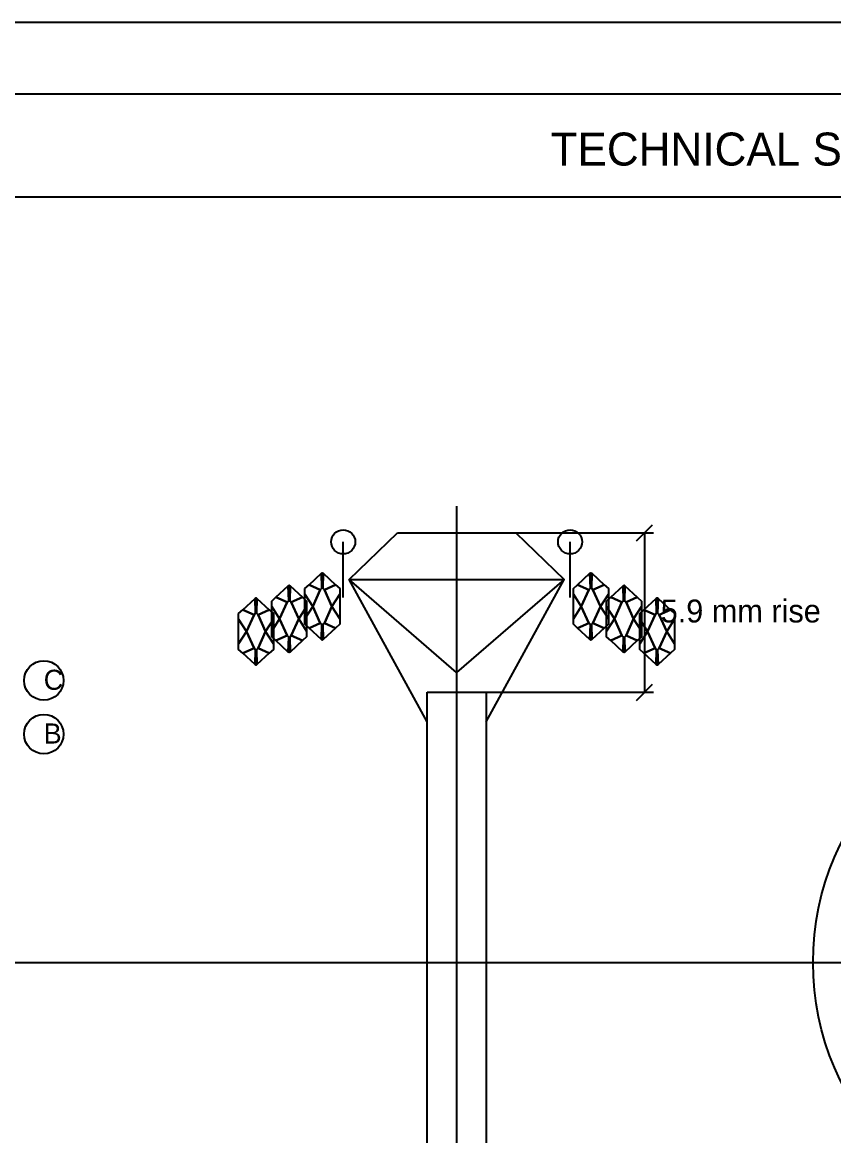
# Model space of a CAD drawing. Header units: millimetres. Extents: x 0 to 358, y 0 to 210.
# Drawn here: x 89.5 to 180.1, y 85.7 to 210 of the extents above; entities that cross this region are included whole.
import ezdxf

# ---------------------------------------------------------------- set-up
doc = ezdxf.new("R2010")
doc.units = ezdxf.units.MM

msp = doc.modelspace()

# ---------------------------------------------------------------- linework, layer by layer
at = {"layer": 'ANNOTATION'}
for p, q in [((138, 155.97), (138, 71.84)), ((144.6, 152.97), (160, 152.97)), ((138, 135.17), (160, 135.17)), ((11, 105), (286, 105))]:
    msp.add_line(p, q, dxfattribs=at)
at = {"layer": 'EDGES'}
for p, q in [((11, 190.5), (286, 190.5)), ((158.1, 152.07), (159.9, 153.87)), ((159, 152.97), (159, 135.17)), ((125.33, 145.77), (125.33, 151.97)), ((150.68, 145.77), (150.68, 151.97)), ((134.7, 131.87), (126, 147.77)), ((126, 147.77), (150, 147.77)), ((141.3, 131.87), (150, 147.77)), ((158.1, 134.27), (159.9, 136.07))]:
    msp.add_line(p, q, dxfattribs=at)
for points in [[(0, 210), (297, 210), (297, 0), (0, 0)], [(8, 202), (289, 202), (289, 8), (8, 8)], [(131.4, 152.97), (144.6, 152.97), (150, 147.77), (138, 137.37), (126, 147.77)], [(121.05, 146.76), (121.52, 147.19), (122.9, 148.46), (123, 148.51), (123, 148.51), (123, 148.51), (123, 148.51), (123, 148.52), (123, 148.51), (123, 148.51), (123, 148.51), (123, 148.51), (123.1, 148.46), (124.48, 147.19), (124.95, 146.76), (124.95, 142.77), (124.48, 142.34), (123.1, 141.07), (123, 141.02), (123, 141.02), (123, 141.02), (123, 141.02), (123, 141.01), (123, 141.02), (123, 141.02), (123, 141.02), (123, 141.02), (122.9, 141.07), (121.52, 142.34), (121.05, 142.77)], [(121.52, 147.19), (122.9, 148.46), (122.9, 148.46), (122.94, 146.8), (122.77, 146.63)], [(122.9, 148.46), (123, 148.51), (123, 146.83), (122.94, 146.8)], [(123, 148.51), (123, 148.51), (123, 148.51), (123, 148.52), (123, 148.51), (123, 148.51), (123, 148.51), (123, 146.83), (123, 146.83)], [(123, 146.83), (123, 148.51), (123, 148.51), (123, 146.83)], [(123, 146.83), (123, 148.51), (123.1, 148.46), (123.06, 146.8)], [(123, 148.51), (123, 148.51), (123, 146.83), (123, 146.83)], [(123.06, 146.8), (123.1, 148.46), (123.1, 148.46), (124.48, 147.19), (123.23, 146.63)], [(151.05, 146.76), (151.52, 147.19), (152.9, 148.46), (153, 148.51), (153, 148.51), (153, 148.51), (153, 148.51), (153, 148.52), (153, 148.51), (153, 148.51), (153, 148.51), (153, 148.51), (153.1, 148.46), (154.48, 147.19), (154.95, 146.76), (154.95, 142.77), (154.48, 142.34), (153.1, 141.07), (153, 141.02), (153, 141.02), (153, 141.02), (153, 141.02), (153, 141.01), (153, 141.02), (153, 141.02), (153, 141.02), (153, 141.02), (152.9, 141.07), (151.52, 142.34), (151.05, 142.77)], [(151.52, 147.19), (152.9, 148.46), (152.9, 148.46), (152.94, 146.8), (152.77, 146.63)], [(152.9, 148.46), (153, 148.51), (153, 146.83), (152.94, 146.8)], [(153, 148.51), (153, 148.51), (153, 148.51), (153, 148.52), (153, 148.51), (153, 148.51), (153, 148.51), (153, 146.83), (153, 146.83)], [(153, 146.83), (153, 148.51), (153, 148.51), (153, 146.83)], [(153, 146.83), (153, 148.51), (153.1, 148.46), (153.06, 146.8)], [(153, 148.51), (153, 148.51), (153, 146.83), (153, 146.83)], [(153.06, 146.8), (153.1, 148.46), (153.1, 148.46), (154.48, 147.19), (153.23, 146.63)], [(117.35, 145.36), (117.82, 145.79), (119.2, 147.06), (119.3, 147.11), (119.3, 147.11), (119.3, 147.11), (119.3, 147.11), (119.3, 147.12), (119.3, 147.11), (119.3, 147.11), (119.3, 147.11), (119.3, 147.11), (119.4, 147.06), (120.78, 145.79), (121.25, 145.36), (121.25, 141.37), (120.78, 140.94), (119.4, 139.67), (119.3, 139.62), (119.3, 139.62), (119.3, 139.62), (119.3, 139.62), (119.3, 139.61), (119.3, 139.62), (119.3, 139.62), (119.3, 139.62), (119.3, 139.62), (119.2, 139.67), (117.82, 140.94), (117.35, 141.37)], [(117.82, 145.79), (119.2, 147.06), (119.2, 147.06), (119.24, 145.4), (119.07, 145.23)], [(119.2, 147.06), (119.3, 147.11), (119.3, 145.43), (119.24, 145.4)], [(119.3, 147.11), (119.3, 147.11), (119.3, 147.11), (119.3, 147.12), (119.3, 147.11), (119.3, 147.11), (119.3, 147.11), (119.3, 145.43), (119.3, 145.43)], [(119.3, 145.43), (119.3, 147.11), (119.3, 147.11), (119.3, 145.43)], [(119.3, 145.43), (119.3, 147.11), (119.4, 147.06), (119.36, 145.4)], [(119.3, 147.11), (119.3, 147.11), (119.3, 145.43), (119.3, 145.43)], [(119.36, 145.4), (119.4, 147.06), (119.4, 147.06), (120.78, 145.79), (119.53, 145.23)], [(121.05, 146.76), (121.52, 147.19), (122.77, 146.63), (121.93, 144.77), (121.93, 144.77), (121.05, 146.14)], [(121.93, 144.77), (122.77, 146.63), (122.94, 146.8), (123, 146.83), (123, 146.83), (123, 146.83), (123, 146.83), (123.06, 146.8), (123.23, 146.63), (124.07, 144.77), (123.23, 142.9), (123.06, 142.73), (123, 142.7), (123, 142.7), (123, 142.7), (123, 142.7), (122.94, 142.73), (122.77, 142.9)], [(123.23, 146.63), (124.48, 147.19), (124.95, 146.76), (124.95, 146.14), (124.07, 144.77), (124.07, 144.77)], [(151.05, 146.76), (151.52, 147.19), (152.77, 146.63), (151.93, 144.77), (151.93, 144.77), (151.05, 146.14)], [(151.93, 144.77), (152.77, 146.63), (152.94, 146.8), (153, 146.83), (153, 146.83), (153, 146.83), (153, 146.83), (153.06, 146.8), (153.23, 146.63), (154.07, 144.77), (153.23, 142.9), (153.06, 142.73), (153, 142.7), (153, 142.7), (153, 142.7), (153, 142.7), (152.94, 142.73), (152.77, 142.9)], [(153.23, 146.63), (154.48, 147.19), (154.95, 146.76), (154.95, 146.14), (154.07, 144.77), (154.07, 144.77)], [(154.75, 145.36), (155.22, 145.79), (156.6, 147.06), (156.7, 147.11), (156.7, 147.11), (156.7, 147.11), (156.7, 147.11), (156.7, 147.12), (156.7, 147.11), (156.7, 147.11), (156.7, 147.11), (156.7, 147.11), (156.8, 147.06), (158.18, 145.79), (158.65, 145.36), (158.65, 141.37), (158.18, 140.94), (156.8, 139.67), (156.7, 139.62), (156.7, 139.62), (156.7, 139.62), (156.7, 139.62), (156.7, 139.61), (156.7, 139.62), (156.7, 139.62), (156.7, 139.62), (156.7, 139.62), (156.6, 139.67), (155.22, 140.94), (154.75, 141.37)], [(155.22, 145.79), (156.6, 147.06), (156.6, 147.06), (156.64, 145.4), (156.47, 145.23)], [(156.6, 147.06), (156.7, 147.11), (156.7, 145.43), (156.64, 145.4)], [(156.7, 147.11), (156.7, 147.11), (156.7, 147.11), (156.7, 147.12), (156.7, 147.11), (156.7, 147.11), (156.7, 147.11), (156.7, 145.43), (156.7, 145.43)], [(156.7, 145.43), (156.7, 147.11), (156.7, 147.11), (156.7, 145.43)], [(156.7, 145.43), (156.7, 147.11), (156.8, 147.06), (156.76, 145.4)], [(156.7, 147.11), (156.7, 147.11), (156.7, 145.43), (156.7, 145.43)], [(156.76, 145.4), (156.8, 147.06), (156.8, 147.06), (158.18, 145.79), (156.93, 145.23)], [(113.65, 143.96), (114.12, 144.39), (115.5, 145.66), (115.6, 145.71), (115.6, 145.71), (115.6, 145.71), (115.6, 145.71), (115.6, 145.72), (115.6, 145.71), (115.6, 145.71), (115.6, 145.71), (115.6, 145.71), (115.7, 145.66), (117.08, 144.39), (117.55, 143.96), (117.55, 139.97), (117.08, 139.54), (115.7, 138.27), (115.6, 138.22), (115.6, 138.22), (115.6, 138.22), (115.6, 138.22), (115.6, 138.21), (115.6, 138.22), (115.6, 138.22), (115.6, 138.22), (115.6, 138.22), (115.5, 138.27), (114.12, 139.54), (113.65, 139.97)], [(114.12, 144.39), (115.5, 145.66), (115.5, 145.66), (115.54, 144), (115.37, 143.83)], [(115.5, 145.66), (115.6, 145.71), (115.6, 144.03), (115.54, 144)], [(115.6, 145.71), (115.6, 145.71), (115.6, 145.71), (115.6, 145.72), (115.6, 145.71), (115.6, 145.71), (115.6, 145.71), (115.6, 144.03), (115.6, 144.03)], [(115.6, 144.03), (115.6, 145.71), (115.6, 145.71), (115.6, 144.03)], [(115.6, 144.03), (115.6, 145.71), (115.7, 145.66), (115.66, 144)], [(115.6, 145.71), (115.6, 145.71), (115.6, 144.03), (115.6, 144.03)], [(115.66, 144), (115.7, 145.66), (115.7, 145.66), (117.08, 144.39), (115.83, 143.83)], [(117.35, 145.36), (117.82, 145.79), (119.07, 145.23), (118.23, 143.37), (118.23, 143.37), (117.35, 144.74)], [(119.53, 145.23), (120.78, 145.79), (121.25, 145.36), (121.25, 144.74), (120.37, 143.37), (120.37, 143.37)], [(121.05, 146.14), (121.93, 144.77), (121.05, 143.39)], [(124.07, 144.77), (124.95, 146.14), (124.95, 143.39)], [(151.05, 146.14), (151.93, 144.77), (151.05, 143.39)], [(154.07, 144.77), (154.95, 146.14), (154.95, 143.39)], [(154.75, 145.36), (155.22, 145.79), (156.47, 145.23), (155.63, 143.37), (155.63, 143.37), (154.75, 144.74)], [(156.93, 145.23), (158.18, 145.79), (158.65, 145.36), (158.65, 144.74), (157.77, 143.37), (157.77, 143.37)], [(158.45, 143.96), (158.92, 144.39), (160.3, 145.66), (160.4, 145.71), (160.4, 145.71), (160.4, 145.71), (160.4, 145.71), (160.4, 145.72), (160.4, 145.71), (160.4, 145.71), (160.4, 145.71), (160.4, 145.71), (160.5, 145.66), (161.88, 144.39), (162.35, 143.96), (162.35, 139.97), (161.88, 139.54), (160.5, 138.27), (160.4, 138.22), (160.4, 138.22), (160.4, 138.22), (160.4, 138.22), (160.4, 138.21), (160.4, 138.22), (160.4, 138.22), (160.4, 138.22), (160.4, 138.22), (160.3, 138.27), (158.92, 139.54), (158.45, 139.97)], [(158.92, 144.39), (160.3, 145.66), (160.3, 145.66), (160.34, 144), (160.17, 143.83)], [(160.3, 145.66), (160.4, 145.71), (160.4, 144.03), (160.34, 144)], [(160.4, 145.71), (160.4, 145.71), (160.4, 145.71), (160.4, 145.72), (160.4, 145.71), (160.4, 145.71), (160.4, 145.71), (160.4, 144.03), (160.4, 144.03)], [(160.4, 144.03), (160.4, 145.71), (160.4, 145.71), (160.4, 144.03)], [(160.4, 144.03), (160.4, 145.71), (160.5, 145.66), (160.46, 144)], [(160.4, 145.71), (160.4, 145.71), (160.4, 144.03), (160.4, 144.03)], [(160.46, 144), (160.5, 145.66), (160.5, 145.66), (161.88, 144.39), (160.63, 143.83)], [(113.65, 143.96), (114.12, 144.39), (115.37, 143.83), (114.53, 141.97), (114.53, 141.97), (113.65, 143.34)], [(115.83, 143.83), (117.08, 144.39), (117.55, 143.96), (117.55, 143.34), (116.67, 141.97), (116.67, 141.97)], [(117.35, 144.74), (118.23, 143.37), (117.35, 141.99)], [(118.23, 143.37), (119.07, 145.23), (119.24, 145.4), (119.3, 145.43), (119.3, 145.43), (119.3, 145.43), (119.3, 145.43), (119.36, 145.4), (119.53, 145.23), (120.37, 143.37), (119.53, 141.5), (119.36, 141.33), (119.3, 141.3), (119.3, 141.3), (119.3, 141.3), (119.3, 141.3), (119.24, 141.33), (119.07, 141.5)], [(120.37, 143.37), (121.25, 144.74), (121.25, 141.99)], [(121.05, 143.39), (121.93, 144.77), (121.93, 144.77), (122.77, 142.9), (121.52, 142.34), (121.05, 142.77)], [(123.23, 142.9), (124.07, 144.77), (124.07, 144.77), (124.95, 143.39), (124.95, 142.77), (124.48, 142.34)], [(151.05, 143.39), (151.93, 144.77), (151.93, 144.77), (152.77, 142.9), (151.52, 142.34), (151.05, 142.77)], [(153.23, 142.9), (154.07, 144.77), (154.07, 144.77), (154.95, 143.39), (154.95, 142.77), (154.48, 142.34)], [(154.75, 144.74), (155.63, 143.37), (154.75, 141.99)], [(155.63, 143.37), (156.47, 145.23), (156.64, 145.4), (156.7, 145.43), (156.7, 145.43), (156.7, 145.43), (156.7, 145.43), (156.76, 145.4), (156.93, 145.23), (157.77, 143.37), (156.93, 141.5), (156.76, 141.33), (156.7, 141.3), (156.7, 141.3), (156.7, 141.3), (156.7, 141.3), (156.64, 141.33), (156.47, 141.5)], [(157.77, 143.37), (158.65, 144.74), (158.65, 141.99)], [(158.45, 143.96), (158.92, 144.39), (160.17, 143.83), (159.33, 141.97), (159.33, 141.97), (158.45, 143.34)], [(160.63, 143.83), (161.88, 144.39), (162.35, 143.96), (162.35, 143.34), (161.47, 141.97), (161.47, 141.97)], [(113.65, 143.34), (114.53, 141.97), (113.65, 140.59)], [(114.53, 141.97), (115.37, 143.83), (115.54, 144), (115.6, 144.03), (115.6, 144.03), (115.6, 144.03), (115.6, 144.03), (115.66, 144), (115.83, 143.83), (116.67, 141.97), (115.83, 140.1), (115.66, 139.93), (115.6, 139.9), (115.6, 139.9), (115.6, 139.9), (115.6, 139.9), (115.54, 139.93), (115.37, 140.1)], [(116.67, 141.97), (117.55, 143.34), (117.55, 140.59)], [(117.35, 141.99), (118.23, 143.37), (118.23, 143.37), (119.07, 141.5), (117.82, 140.94), (117.35, 141.37)], [(119.53, 141.5), (120.37, 143.37), (120.37, 143.37), (121.25, 141.99), (121.25, 141.37), (120.78, 140.94)], [(154.75, 141.99), (155.63, 143.37), (155.63, 143.37), (156.47, 141.5), (155.22, 140.94), (154.75, 141.37)], [(156.93, 141.5), (157.77, 143.37), (157.77, 143.37), (158.65, 141.99), (158.65, 141.37), (158.18, 140.94)], [(158.45, 143.34), (159.33, 141.97), (158.45, 140.59)], [(159.33, 141.97), (160.17, 143.83), (160.34, 144), (160.4, 144.03), (160.4, 144.03), (160.4, 144.03), (160.4, 144.03), (160.46, 144), (160.63, 143.83), (161.47, 141.97), (160.63, 140.1), (160.46, 139.93), (160.4, 139.9), (160.4, 139.9), (160.4, 139.9), (160.4, 139.9), (160.34, 139.93), (160.17, 140.1)], [(161.47, 141.97), (162.35, 143.34), (162.35, 140.59)], [(113.65, 140.59), (114.53, 141.97), (114.53, 141.97), (115.37, 140.1), (114.12, 139.54), (113.65, 139.97)], [(115.83, 140.1), (116.67, 141.97), (116.67, 141.97), (117.55, 140.59), (117.55, 139.97), (117.08, 139.54)], [(121.52, 142.34), (122.77, 142.9), (122.94, 142.73), (122.9, 141.07), (122.9, 141.07)], [(122.9, 141.07), (122.94, 142.73), (123, 142.7), (123, 141.02)], [(123, 142.7), (123.06, 142.73), (123.1, 141.07), (123, 141.02)], [(123, 142.7), (123, 142.7), (123, 141.02), (123, 141.02)], [(123, 141.02), (123, 142.7), (123, 142.7), (123, 141.02), (123, 141.02), (123, 141.02), (123, 141.02), (123, 141.02), (123, 141.02)], [(123, 141.02), (123, 142.7), (123, 142.7), (123, 141.02)], [(123.06, 142.73), (123.23, 142.9), (124.48, 142.34), (123.1, 141.07), (123.1, 141.07)], [(151.52, 142.34), (152.77, 142.9), (152.94, 142.73), (152.9, 141.07), (152.9, 141.07)], [(152.9, 141.07), (152.94, 142.73), (153, 142.7), (153, 141.02)], [(153, 142.7), (153.06, 142.73), (153.1, 141.07), (153, 141.02)], [(153, 142.7), (153, 142.7), (153, 141.02), (153, 141.02)], [(153, 141.02), (153, 142.7), (153, 142.7), (153, 141.02), (153, 141.02), (153, 141.02), (153, 141.02), (153, 141.02), (153, 141.02)], [(153, 141.02), (153, 142.7), (153, 142.7), (153, 141.02)], [(153.06, 142.73), (153.23, 142.9), (154.48, 142.34), (153.1, 141.07), (153.1, 141.07)], [(158.45, 140.59), (159.33, 141.97), (159.33, 141.97), (160.17, 140.1), (158.92, 139.54), (158.45, 139.97)], [(160.63, 140.1), (161.47, 141.97), (161.47, 141.97), (162.35, 140.59), (162.35, 139.97), (161.88, 139.54)], [(117.82, 140.94), (119.07, 141.5), (119.24, 141.33), (119.2, 139.67), (119.2, 139.67)], [(119.2, 139.67), (119.24, 141.33), (119.3, 141.3), (119.3, 139.62)], [(119.3, 141.3), (119.36, 141.33), (119.4, 139.67), (119.3, 139.62)], [(119.3, 141.3), (119.3, 141.3), (119.3, 139.62), (119.3, 139.62)], [(119.3, 139.62), (119.3, 141.3), (119.3, 141.3), (119.3, 139.62), (119.3, 139.62), (119.3, 139.62), (119.3, 139.62), (119.3, 139.62), (119.3, 139.62)], [(119.3, 139.62), (119.3, 141.3), (119.3, 141.3), (119.3, 139.62)], [(119.36, 141.33), (119.53, 141.5), (120.78, 140.94), (119.4, 139.67), (119.4, 139.67)], [(155.22, 140.94), (156.47, 141.5), (156.64, 141.33), (156.6, 139.67), (156.6, 139.67)], [(156.6, 139.67), (156.64, 141.33), (156.7, 141.3), (156.7, 139.62)], [(156.7, 141.3), (156.76, 141.33), (156.8, 139.67), (156.7, 139.62)], [(156.7, 141.3), (156.7, 141.3), (156.7, 139.62), (156.7, 139.62)], [(156.7, 139.62), (156.7, 141.3), (156.7, 141.3), (156.7, 139.62), (156.7, 139.62), (156.7, 139.62), (156.7, 139.62), (156.7, 139.62), (156.7, 139.62)], [(156.7, 139.62), (156.7, 141.3), (156.7, 141.3), (156.7, 139.62)], [(156.76, 141.33), (156.93, 141.5), (158.18, 140.94), (156.8, 139.67), (156.8, 139.67)], [(114.12, 139.54), (115.37, 140.1), (115.54, 139.93), (115.5, 138.27), (115.5, 138.27)], [(115.5, 138.27), (115.54, 139.93), (115.6, 139.9), (115.6, 138.22)], [(115.6, 139.9), (115.66, 139.93), (115.7, 138.27), (115.6, 138.22)], [(115.6, 139.9), (115.6, 139.9), (115.6, 138.22), (115.6, 138.22)], [(115.6, 138.22), (115.6, 139.9), (115.6, 139.9), (115.6, 138.22), (115.6, 138.22), (115.6, 138.22), (115.6, 138.22), (115.6, 138.22), (115.6, 138.22)], [(115.6, 138.22), (115.6, 139.9), (115.6, 139.9), (115.6, 138.22)], [(115.66, 139.93), (115.83, 140.1), (117.08, 139.54), (115.7, 138.27), (115.7, 138.27)], [(158.92, 139.54), (160.17, 140.1), (160.34, 139.93), (160.3, 138.27), (160.3, 138.27)], [(160.3, 138.27), (160.34, 139.93), (160.4, 139.9), (160.4, 138.22)], [(160.4, 139.9), (160.46, 139.93), (160.5, 138.27), (160.4, 138.22)], [(160.4, 139.9), (160.4, 139.9), (160.4, 138.22), (160.4, 138.22)], [(160.4, 138.22), (160.4, 139.9), (160.4, 139.9), (160.4, 138.22), (160.4, 138.22), (160.4, 138.22), (160.4, 138.22), (160.4, 138.22), (160.4, 138.22)], [(160.4, 138.22), (160.4, 139.9), (160.4, 139.9), (160.4, 138.22)], [(160.46, 139.93), (160.63, 140.1), (161.88, 139.54), (160.5, 138.27), (160.5, 138.27)], [(134.7, 135.17), (141.3, 135.17), (141.3, 74.84), (134.7, 74.84)]]:
    msp.add_lwpolyline(points, close=True, dxfattribs=at)
for centre, radius in [((125.33, 151.97), 1.35), ((150.68, 151.97), 1.35), ((91.88, 136.5), 2.2), ((208, 105), 30.17), ((91.88, 130.5), 2.2)]:
    msp.add_circle(centre, radius, dxfattribs=at)

# ---------------------------------------------------------------- texts
at = {"layer": 'TEXT'}
for s, height, p in [('TECHNICAL SHEET - DIAMOND LEAF SHOULDER RING', 3.68, (148.5, 194)), ('5.9 mm rise', 2.56, (160.8, 142.97)), ('C', 2.24, (91.88, 135.45)), ('B', 2.24, (91.88, 129.45))]:
    msp.add_text(s, height=height, dxfattribs=at).set_placement(p)

doc.saveas('drawing.dxf')
